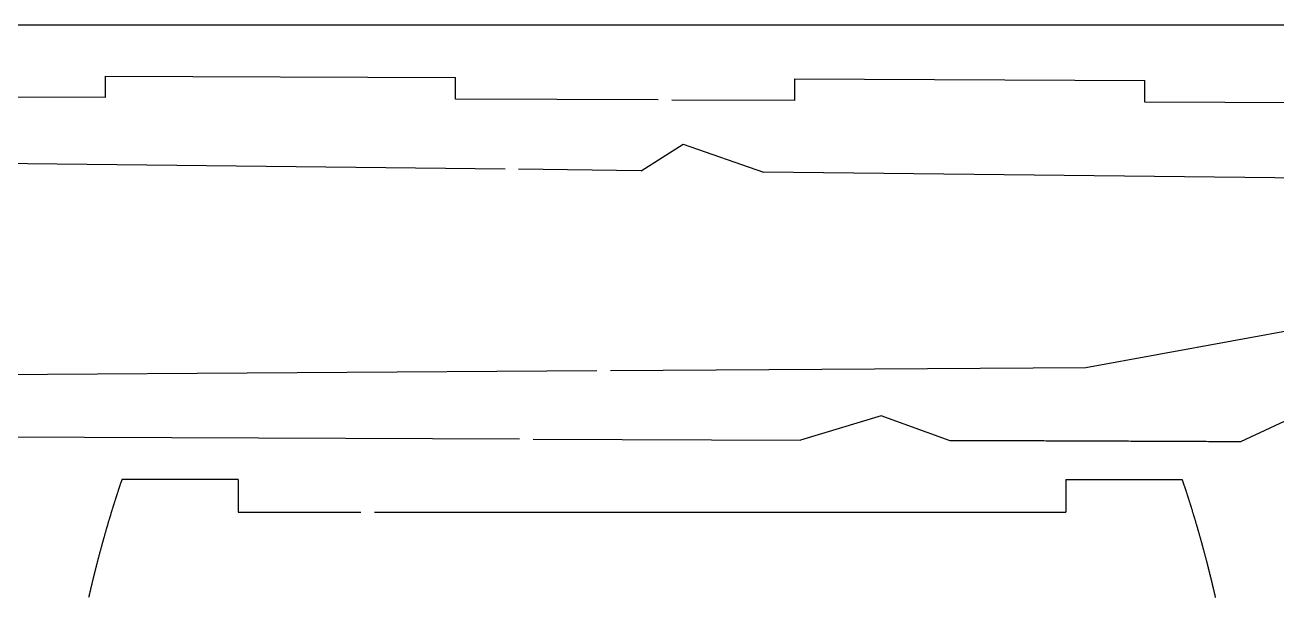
# Model space of a CAD drawing. Extents: x -537 to 363, y 432 to 791.
# Drawn here: x -488.6 to -396.7, y 489.5 to 532.1 of the extents above; entities that cross this region are included whole.
import ezdxf

# ---------------------------------------------------------------- set-up
doc = ezdxf.new("R2010")
doc.units = 0
doc.layers.get('0').update_dxf_attribs({"linetype": 'CONTINUOUS'})
doc.layers.add('90X10', color=1, linetype='CONTINUOUS')

msp = doc.modelspace()

# ---------------------------------------------------------------- linework, layer by layer
for p, q in [((-482.713, 528.337), (-482.72, 526.749)), ((-482.713, 528.337), (-456.984, 528.228)), ((-456.99, 526.64), (-456.984, 528.228)), ((-432.104, 528.122), (-432.111, 526.535)), ((-432.104, 528.122), (-406.374, 528.013)), ((-406.381, 526.426), (-406.374, 528.013)), ((-482.72, 526.749), (-507.6, 526.855)), ((-442.11, 526.577), (-456.99, 526.64)), ((-432.111, 526.535), (-441.11, 526.573)), ((-391.501, 526.363), (-406.381, 526.426)), ((-443.356, 521.383), (-440.269, 523.341)), ((-440.269, 523.341), (-434.378, 521.283)), ((-453.355, 521.493), (-523.442, 522.27)), ((-443.356, 521.383), (-452.355, 521.482)), ((-373.764, 520.612), (-434.378, 521.283)), ((-410.72, 506.926), (-385.724, 511.501)), ((-515.602, 506.245), (-446.604, 506.693)), ((-445.604, 506.7), (-410.72, 506.926)), ((-425.732, 503.379), (-431.666, 501.588)), ((-420.678, 501.545), (-425.732, 503.379)), ((-395.422, 503.294), (-399.351, 501.461)), ((-521.296, 501.94), (-452.297, 501.669)), ((-451.297, 501.665), (-431.666, 501.588)), ((-472.942, 498.694), (-481.482, 498.694)), ((-472.942, 498.694), (-472.942, 496.296)), ((-412.188, 498.694), (-403.649, 498.694)), ((-412.188, 498.694), (-412.188, 496.296)), ((-472.942, 496.296), (-463.942, 496.296)), ((-462.942, 496.296), (-412.188, 496.296))]:
    msp.add_line(p, q)
for points in [[(-399.351, 501.461, 0), (-399.519, 501.462, 0), (-399.687, 501.463, 0), (-399.855, 501.464, 0), (-400.023, 501.465, 0), (-400.191, 501.465, 0), (-400.359, 501.466, 0), (-400.527, 501.467, 0), (-400.695, 501.468, 0), (-400.863, 501.468, 0), (-401.031, 501.469, 0), (-401.199, 501.47, 0), (-401.367, 501.471, 0), (-401.535, 501.472, 0), (-401.702, 501.472, 0), (-401.87, 501.473, 0), (-402.038, 501.474, 0), (-402.206, 501.475, 0), (-402.374, 501.475, 0), (-402.542, 501.476, 0), (-402.71, 501.477, 0), (-402.878, 501.478, 0), (-403.046, 501.478, 0), (-403.214, 501.479, 0), (-403.382, 501.48, 0), (-403.55, 501.481, 0), (-403.718, 501.481, 0), (-403.886, 501.482, 0), (-404.053, 501.483, 0), (-404.221, 501.484, 0), (-404.389, 501.484, 0), (-404.557, 501.485, 0), (-404.725, 501.486, 0), (-404.893, 501.487, 0), (-405.061, 501.487, 0), (-405.229, 501.488, 0), (-405.397, 501.489, 0), (-405.565, 501.489, 0), (-405.733, 501.49, 0), (-405.901, 501.491, 0), (-406.069, 501.492, 0), (-406.237, 501.492, 0), (-406.404, 501.493, 0), (-406.572, 501.494, 0), (-406.74, 501.494, 0), (-406.908, 501.495, 0), (-407.076, 501.496, 0), (-407.244, 501.496, 0), (-407.412, 501.497, 0), (-407.58, 501.498, 0), (-407.748, 501.499, 0), (-407.916, 501.499, 0), (-408.084, 501.5, 0), (-408.252, 501.501, 0), (-408.42, 501.501, 0), (-408.588, 501.502, 0), (-408.755, 501.503, 0), (-408.923, 501.503, 0), (-409.091, 501.504, 0), (-409.259, 501.505, 0), (-409.427, 501.505, 0), (-409.595, 501.506, 0), (-409.763, 501.507, 0), (-409.931, 501.507, 0), (-410.099, 501.508, 0), (-410.267, 501.509, 0), (-410.435, 501.509, 0), (-410.603, 501.51, 0), (-410.771, 501.511, 0), (-410.939, 501.511, 0), (-411.107, 501.512, 0), (-411.274, 501.513, 0), (-411.442, 501.513, 0), (-411.61, 501.514, 0), (-411.778, 501.514, 0), (-411.946, 501.515, 0), (-412.114, 501.516, 0), (-412.282, 501.516, 0), (-412.45, 501.517, 0), (-412.618, 501.518, 0), (-412.786, 501.518, 0), (-412.954, 501.519, 0), (-413.122, 501.519, 0), (-413.29, 501.52, 0), (-413.458, 501.521, 0), (-413.625, 501.521, 0), (-413.793, 501.522, 0), (-413.961, 501.523, 0), (-414.129, 501.523, 0), (-414.297, 501.524, 0), (-414.465, 501.524, 0), (-414.633, 501.525, 0), (-414.801, 501.526, 0), (-414.969, 501.526, 0), (-415.137, 501.527, 0), (-415.305, 501.527, 0), (-415.473, 501.528, 0), (-415.641, 501.529, 0), (-415.809, 501.529, 0), (-415.976, 501.53, 0), (-416.144, 501.53, 0), (-416.312, 501.531, 0), (-416.48, 501.531, 0), (-416.648, 501.532, 0), (-416.816, 501.533, 0), (-416.984, 501.533, 0), (-417.152, 501.534, 0), (-417.32, 501.534, 0), (-417.488, 501.535, 0), (-417.656, 501.535, 0), (-417.824, 501.536, 0), (-417.992, 501.537, 0), (-418.16, 501.537, 0), (-418.327, 501.538, 0), (-418.495, 501.538, 0), (-418.663, 501.539, 0), (-418.831, 501.539, 0), (-418.999, 501.54, 0), (-419.167, 501.54, 0), (-419.335, 501.541, 0), (-419.503, 501.541, 0), (-419.671, 501.542, 0), (-419.839, 501.542, 0), (-420.007, 501.543, 0), (-420.175, 501.544, 0), (-420.343, 501.544, 0), (-420.511, 501.545, 0), (-420.678, 501.545, 0)], [(-481.482, 498.694, 0), (-481.495, 498.656, 0), (-481.508, 498.618, 0), (-481.521, 498.581, 0), (-481.534, 498.543, 0), (-481.546, 498.505, 0), (-481.559, 498.467, 0), (-481.572, 498.429, 0), (-481.585, 498.391, 0), (-481.598, 498.353, 0), (-481.61, 498.315, 0), (-481.623, 498.277, 0), (-481.636, 498.239, 0), (-481.648, 498.201, 0), (-481.661, 498.163, 0), (-481.674, 498.125, 0), (-481.686, 498.087, 0), (-481.699, 498.049, 0), (-481.711, 498.011, 0), (-481.724, 497.973, 0), (-481.736, 497.935, 0), (-481.749, 497.897, 0), (-481.761, 497.859, 0), (-481.774, 497.821, 0), (-481.786, 497.783, 0), (-481.799, 497.745, 0), (-481.811, 497.707, 0), (-481.824, 497.669, 0), (-481.836, 497.631, 0), (-481.848, 497.593, 0), (-481.861, 497.554, 0), (-481.873, 497.516, 0), (-481.886, 497.478, 0), (-481.898, 497.44, 0), (-481.91, 497.402, 0), (-481.922, 497.364, 0), (-481.935, 497.325, 0), (-481.947, 497.287, 0), (-481.959, 497.249, 0), (-481.971, 497.211, 0), (-481.983, 497.172, 0), (-481.996, 497.134, 0), (-482.008, 497.096, 0), (-482.02, 497.058, 0), (-482.032, 497.019, 0), (-482.044, 496.981, 0), (-482.056, 496.943, 0), (-482.068, 496.904, 0), (-482.08, 496.866, 0), (-482.092, 496.828, 0), (-482.104, 496.789, 0), (-482.116, 496.751, 0), (-482.128, 496.713, 0), (-482.14, 496.674, 0), (-482.152, 496.636, 0), (-482.164, 496.597, 0), (-482.176, 496.559, 0), (-482.188, 496.521, 0), (-482.2, 496.482, 0), (-482.211, 496.444, 0), (-482.223, 496.405, 0), (-482.235, 496.367, 0), (-482.247, 496.328, 0), (-482.259, 496.29, 0), (-482.27, 496.251, 0), (-482.282, 496.213, 0), (-482.294, 496.174, 0), (-482.305, 496.136, 0), (-482.317, 496.097, 0), (-482.329, 496.059, 0), (-482.34, 496.02, 0), (-482.352, 495.982, 0), (-482.364, 495.943, 0), (-482.375, 495.905, 0), (-482.387, 495.866, 0), (-482.398, 495.828, 0), (-482.41, 495.789, 0), (-482.421, 495.75, 0), (-482.433, 495.712, 0), (-482.444, 495.673, 0), (-482.456, 495.635, 0), (-482.467, 495.596, 0), (-482.479, 495.557, 0), (-482.49, 495.519, 0), (-482.502, 495.48, 0), (-482.513, 495.441, 0), (-482.524, 495.403, 0), (-482.536, 495.364, 0), (-482.547, 495.325, 0), (-482.558, 495.287, 0), (-482.57, 495.248, 0), (-482.581, 495.209, 0), (-482.592, 495.17, 0), (-482.603, 495.132, 0), (-482.615, 495.093, 0), (-482.626, 495.054, 0), (-482.637, 495.015, 0), (-482.648, 494.977, 0), (-482.659, 494.938, 0), (-482.671, 494.899, 0), (-482.682, 494.86, 0), (-482.693, 494.821, 0), (-482.704, 494.783, 0), (-482.715, 494.744, 0), (-482.726, 494.705, 0), (-482.737, 494.666, 0), (-482.748, 494.627, 0), (-482.759, 494.588, 0), (-482.77, 494.55, 0), (-482.781, 494.511, 0), (-482.792, 494.472, 0), (-482.803, 494.433, 0), (-482.814, 494.394, 0), (-482.825, 494.355, 0), (-482.836, 494.316, 0), (-482.846, 494.277, 0), (-482.857, 494.238, 0), (-482.868, 494.2, 0), (-482.879, 494.161, 0), (-482.89, 494.122, 0), (-482.9, 494.083, 0), (-482.911, 494.044, 0), (-482.922, 494.005, 0), (-482.933, 493.966, 0), (-482.943, 493.927, 0), (-482.954, 493.888, 0), (-482.965, 493.849, 0), (-482.975, 493.81, 0), (-482.986, 493.771, 0), (-482.997, 493.732, 0), (-483.007, 493.693, 0), (-483.018, 493.654, 0), (-483.029, 493.615, 0), (-483.039, 493.576, 0), (-483.05, 493.537, 0), (-483.06, 493.498, 0), (-483.071, 493.458, 0), (-483.081, 493.419, 0), (-483.092, 493.38, 0), (-483.102, 493.341, 0), (-483.113, 493.302, 0), (-483.123, 493.263, 0), (-483.133, 493.224, 0), (-483.144, 493.185, 0), (-483.154, 493.146, 0), (-483.164, 493.106, 0), (-483.175, 493.067, 0), (-483.185, 493.028, 0), (-483.195, 492.989, 0), (-483.206, 492.95, 0), (-483.216, 492.911, 0), (-483.226, 492.872, 0), (-483.236, 492.832, 0), (-483.247, 492.793, 0), (-483.257, 492.754, 0), (-483.267, 492.715, 0), (-483.277, 492.676, 0), (-483.287, 492.636, 0), (-483.298, 492.597, 0), (-483.308, 492.558, 0), (-483.318, 492.519, 0), (-483.328, 492.479, 0), (-483.338, 492.44, 0), (-483.348, 492.401, 0), (-483.358, 492.362, 0), (-483.368, 492.322, 0), (-483.378, 492.283, 0), (-483.388, 492.244, 0), (-483.398, 492.205, 0), (-483.408, 492.165, 0), (-483.418, 492.126, 0), (-483.428, 492.087, 0), (-483.438, 492.047, 0), (-483.448, 492.008, 0), (-483.458, 491.969, 0), (-483.467, 491.929, 0), (-483.477, 491.89, 0), (-483.487, 491.851, 0), (-483.497, 491.811, 0), (-483.507, 491.772, 0), (-483.517, 491.733, 0), (-483.526, 491.693, 0), (-483.536, 491.654, 0), (-483.546, 491.615, 0), (-483.555, 491.575, 0), (-483.565, 491.536, 0), (-483.575, 491.496, 0), (-483.585, 491.457, 0), (-483.594, 491.418, 0), (-483.604, 491.378, 0), (-483.613, 491.339, 0), (-483.623, 491.299, 0), (-483.633, 491.26, 0), (-483.642, 491.221, 0), (-483.652, 491.181, 0), (-483.661, 491.142, 0), (-483.671, 491.102, 0), (-483.68, 491.063, 0), (-483.69, 491.023, 0), (-483.699, 490.984, 0), (-483.709, 490.944, 0), (-483.718, 490.905, 0), (-483.728, 490.865, 0), (-483.737, 490.826, 0), (-483.746, 490.786, 0), (-483.756, 490.747, 0), (-483.765, 490.707, 0), (-483.774, 490.668, 0), (-483.784, 490.628, 0), (-483.793, 490.589, 0), (-483.802, 490.549, 0), (-483.812, 490.51, 0), (-483.821, 490.47, 0), (-483.83, 490.431, 0), (-483.839, 490.391, 0), (-483.849, 490.352, 0), (-483.858, 490.312, 0), (-483.867, 490.273, 0), (-483.876, 490.233, 0), (-483.885, 490.194, 0), (-483.895, 490.154, 0), (-483.904, 490.114, 0), (-483.913, 490.075, 0), (-483.922, 490.035, 0)], [(-403.649, 498.694, 0), (-403.636, 498.656, 0), (-403.623, 498.618, 0), (-403.61, 498.581, 0), (-403.597, 498.543, 0), (-403.584, 498.505, 0), (-403.572, 498.467, 0), (-403.559, 498.429, 0), (-403.546, 498.391, 0), (-403.533, 498.353, 0), (-403.521, 498.315, 0), (-403.508, 498.277, 0), (-403.495, 498.239, 0), (-403.482, 498.201, 0), (-403.47, 498.163, 0), (-403.457, 498.125, 0), (-403.445, 498.087, 0), (-403.432, 498.049, 0), (-403.419, 498.011, 0), (-403.407, 497.973, 0), (-403.394, 497.935, 0), (-403.382, 497.897, 0), (-403.369, 497.859, 0), (-403.357, 497.821, 0), (-403.344, 497.783, 0), (-403.332, 497.745, 0), (-403.319, 497.707, 0), (-403.307, 497.669, 0), (-403.295, 497.631, 0), (-403.282, 497.593, 0), (-403.27, 497.554, 0), (-403.258, 497.516, 0), (-403.245, 497.478, 0), (-403.233, 497.44, 0), (-403.221, 497.402, 0), (-403.208, 497.364, 0), (-403.196, 497.325, 0), (-403.184, 497.287, 0), (-403.172, 497.249, 0), (-403.159, 497.211, 0), (-403.147, 497.172, 0), (-403.135, 497.134, 0), (-403.123, 497.096, 0), (-403.111, 497.058, 0), (-403.099, 497.019, 0), (-403.087, 496.981, 0), (-403.075, 496.943, 0), (-403.063, 496.904, 0), (-403.051, 496.866, 0), (-403.039, 496.828, 0), (-403.027, 496.789, 0), (-403.015, 496.751, 0), (-403.003, 496.713, 0), (-402.991, 496.674, 0), (-402.979, 496.636, 0), (-402.967, 496.597, 0), (-402.955, 496.559, 0), (-402.943, 496.521, 0), (-402.931, 496.482, 0), (-402.919, 496.444, 0), (-402.908, 496.405, 0), (-402.896, 496.367, 0), (-402.884, 496.328, 0), (-402.872, 496.29, 0), (-402.86, 496.251, 0), (-402.849, 496.213, 0), (-402.837, 496.174, 0), (-402.825, 496.136, 0), (-402.814, 496.097, 0), (-402.802, 496.059, 0), (-402.79, 496.02, 0), (-402.779, 495.982, 0), (-402.767, 495.943, 0), (-402.755, 495.905, 0), (-402.744, 495.866, 0), (-402.732, 495.828, 0), (-402.721, 495.789, 0), (-402.709, 495.75, 0), (-402.698, 495.712, 0), (-402.686, 495.673, 0), (-402.675, 495.635, 0), (-402.663, 495.596, 0), (-402.652, 495.557, 0), (-402.641, 495.519, 0), (-402.629, 495.48, 0), (-402.618, 495.441, 0), (-402.606, 495.403, 0), (-402.595, 495.364, 0), (-402.584, 495.325, 0), (-402.572, 495.287, 0), (-402.561, 495.248, 0), (-402.55, 495.209, 0), (-402.539, 495.17, 0), (-402.527, 495.132, 0), (-402.516, 495.093, 0), (-402.505, 495.054, 0), (-402.494, 495.015, 0), (-402.483, 494.977, 0), (-402.471, 494.938, 0), (-402.46, 494.899, 0), (-402.449, 494.86, 0), (-402.438, 494.821, 0), (-402.427, 494.783, 0), (-402.416, 494.744, 0), (-402.405, 494.705, 0), (-402.394, 494.666, 0), (-402.383, 494.627, 0), (-402.372, 494.588, 0), (-402.361, 494.55, 0), (-402.35, 494.511, 0), (-402.339, 494.472, 0), (-402.328, 494.433, 0), (-402.317, 494.394, 0), (-402.306, 494.355, 0), (-402.295, 494.316, 0), (-402.284, 494.277, 0), (-402.273, 494.238, 0), (-402.263, 494.2, 0), (-402.252, 494.161, 0), (-402.241, 494.122, 0), (-402.23, 494.083, 0), (-402.22, 494.044, 0), (-402.209, 494.005, 0), (-402.198, 493.966, 0), (-402.187, 493.927, 0), (-402.177, 493.888, 0), (-402.166, 493.849, 0), (-402.155, 493.81, 0), (-402.145, 493.771, 0), (-402.134, 493.732, 0), (-402.123, 493.693, 0), (-402.113, 493.654, 0), (-402.102, 493.615, 0), (-402.092, 493.576, 0), (-402.081, 493.537, 0), (-402.071, 493.498, 0), (-402.06, 493.458, 0), (-402.05, 493.419, 0), (-402.039, 493.38, 0), (-402.029, 493.341, 0), (-402.018, 493.302, 0), (-402.008, 493.263, 0), (-401.997, 493.224, 0), (-401.987, 493.185, 0), (-401.977, 493.146, 0), (-401.966, 493.106, 0), (-401.956, 493.067, 0), (-401.946, 493.028, 0), (-401.935, 492.989, 0), (-401.925, 492.95, 0), (-401.915, 492.911, 0), (-401.905, 492.872, 0), (-401.894, 492.832, 0), (-401.884, 492.793, 0), (-401.874, 492.754, 0), (-401.864, 492.715, 0), (-401.853, 492.676, 0), (-401.843, 492.636, 0), (-401.833, 492.597, 0), (-401.823, 492.558, 0), (-401.813, 492.519, 0), (-401.803, 492.479, 0), (-401.793, 492.44, 0), (-401.783, 492.401, 0), (-401.773, 492.362, 0), (-401.763, 492.322, 0), (-401.753, 492.283, 0), (-401.743, 492.244, 0), (-401.733, 492.205, 0), (-401.723, 492.165, 0), (-401.713, 492.126, 0), (-401.703, 492.087, 0), (-401.693, 492.047, 0), (-401.683, 492.008, 0), (-401.673, 491.969, 0), (-401.663, 491.929, 0), (-401.653, 491.89, 0), (-401.644, 491.851, 0), (-401.634, 491.811, 0), (-401.624, 491.772, 0), (-401.614, 491.733, 0), (-401.604, 491.693, 0), (-401.595, 491.654, 0), (-401.585, 491.615, 0), (-401.575, 491.575, 0), (-401.566, 491.536, 0), (-401.556, 491.496, 0), (-401.546, 491.457, 0), (-401.537, 491.418, 0), (-401.527, 491.378, 0), (-401.517, 491.339, 0), (-401.508, 491.299, 0), (-401.498, 491.26, 0), (-401.489, 491.221, 0), (-401.479, 491.181, 0), (-401.469, 491.142, 0), (-401.46, 491.102, 0), (-401.45, 491.063, 0), (-401.441, 491.023, 0), (-401.431, 490.984, 0), (-401.422, 490.944, 0), (-401.413, 490.905, 0), (-401.403, 490.865, 0), (-401.394, 490.826, 0), (-401.384, 490.786, 0), (-401.375, 490.747, 0), (-401.366, 490.707, 0), (-401.356, 490.668, 0), (-401.347, 490.628, 0), (-401.338, 490.589, 0), (-401.328, 490.549, 0), (-401.319, 490.51, 0), (-401.31, 490.47, 0), (-401.301, 490.431, 0), (-401.291, 490.391, 0), (-401.282, 490.352, 0), (-401.273, 490.312, 0), (-401.264, 490.273, 0), (-401.255, 490.233, 0), (-401.245, 490.194, 0), (-401.236, 490.154, 0), (-401.227, 490.114, 0), (-401.218, 490.075, 0), (-401.209, 490.035, 0)]]:
    msp.add_polyline3d(points)
at = {"layer": '90X10', "color": 1, "linetype": 'CONTINUOUS'}
msp.add_lwpolyline([(-537.056, 432.085), (362.944, 432.085), (362.944, 532.085), (-537.056, 532.085)], close=True, dxfattribs=at)

doc.saveas('drawing.dxf')
